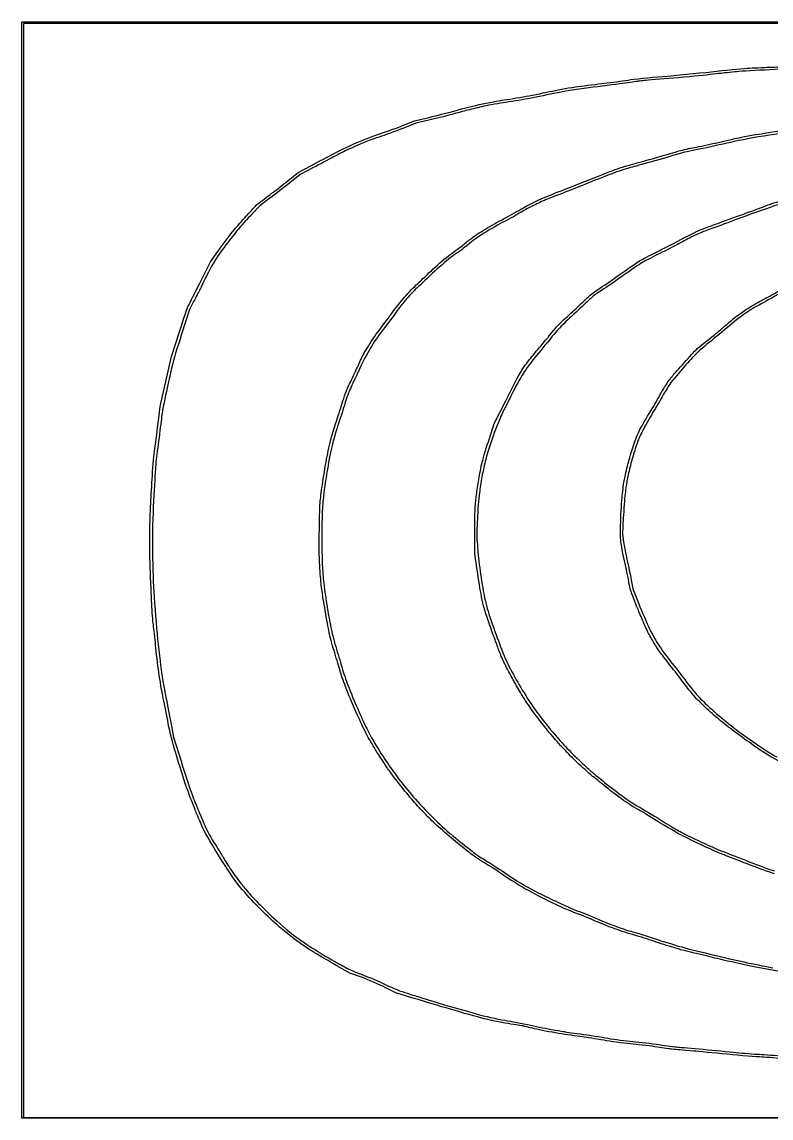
# Model space of a CAD drawing. Header units: millimetres. Extents: x 2 to 499, y 1 to 498.
# Drawn here: x 1.8 to 171.4, y 0.5 to 248.9 of the extents above; entities that cross this region are included whole.
import ezdxf

# ---------------------------------------------------------------- set-up
doc = ezdxf.new("R2010")
doc.units = ezdxf.units.MM
doc.layers.add('Calque_1', color=7, linetype='CONTINUOUS')

msp = doc.modelspace()

# ---------------------------------------------------------------- linework, layer by layer
at = {"layer": 'Calque_1', "color": 7}
for points in [[(1.796691, 124.69065), (1.796691, 248.87374), (250.50378, 248.87374), (499.21088, 248.87374), (499.21088, 124.69065), (499.21088, 0.50756), (250.50378, 0.50756), (1.796691, 0.50756)], [(499.05032, 124.60995), (499.05032, 248.55076), (250.58406, 248.55076), (2.11781, 248.55076), (2.11781, 124.6099), (2.11781, 0.66906), (250.58406, 0.66906), (499.05032, 0.66906)]]:
    msp.add_lwpolyline(points, close=True, dxfattribs=at)
for points in [[(93.885122, 226.58205), (91.002459, 225.90561), (88.02469, 224.72926)], [(88.17785, 225.45399), (90.666527, 226.45902), (93.958003, 227.24801)], [(62.086886, 212.94086), (64.334723, 214.73881), (67.385359, 216.36414)], [(67.686837, 215.81575), (64.777132, 214.27909), (62.468644, 212.42804)], [(57.937689, 208.94413), (55.715226, 207.31129), (53.819796, 205.28258)], [(41.991793, 189.53049), (44.477704, 194.53358), (46.137385, 196.87584)], [(40.66031, 185.49001), (39.725657, 183.71333), (37.947523, 178.14238)], [(32.621424, 157.87614), (33.090364, 161.75182), (34.373172, 167.40385), (35.655981, 173.05587), (37.447406, 178.62716)], [(107.62353, 154.48491), (108.74313, 157.87611), (111.3205, 163.04369)], [(137.93988, 136.39835), (137.75181, 132.84565), (138.01547, 131.0693)], [(104.85986, 124.69065), (104.33339, 128.3241), (104.32329, 132.92646)], [(139.80922, 122.0451), (140.07736, 120.44928), (141.42977, 117.03902)], [(35.516302, 90.13261), (36.138561, 86.82213), (37.812695, 81.41233)], [(78.865385, 32.33653), (76.055589, 33.36577), (73.109926, 35.02256)], [(89.840254, 27.85789), (86.445024, 28.90355), (84.060102, 30.10542)]]:
    msp.add_lwpolyline(points, dxfattribs=at)
for points in [[(165.96907, 238.37281), (167.29369, 238.45411), (169.56962, 238.56231), (171.0267, 238.61348)], [(171.0267, 238.61348), (172.48378, 238.66468), (174.29007, 238.74464), (175.0407, 238.7912)], [(139.03436, 235.70406), (140.42565, 235.91862), (143.94828, 236.28493), (146.86244, 236.51804)], [(148.22719, 236.04153), (145.4455, 235.82152), (142.80829, 235.60301), (142.36676, 235.55596)], [(146.86244, 236.51804), (149.7766, 236.75114), (154.72587, 237.23063), (157.8608, 237.58353)], [(156.81715, 236.84439), (154.87436, 236.62284), (151.00888, 236.26156), (148.22719, 236.04153)], [(161.07198, 237.32581), (160.67459, 237.28261), (158.75992, 237.06593), (156.81715, 236.84439)], [(157.8608, 237.58353), (160.99572, 237.93647), (164.64445, 238.29164), (165.96907, 238.37281)], [(163.15926, 237.5648), (162.40864, 237.4766), (161.46936, 237.36906), (161.07198, 237.32581)], [(169.90277, 237.9697), (166.94445, 237.83519), (163.90987, 237.65299), (163.15926, 237.5648)], [(177.44908, 238.37154), (176.25692, 238.28504), (172.86108, 238.10421), (169.90277, 237.9697)], [(121.89541, 233.2153), (123.44079, 233.55681), (126.07798, 234.0191), (127.75583, 234.24266)], [(130.16421, 233.93264), (127.18445, 233.5684), (124.29399, 233.10325), (122.13623, 232.64077)], [(127.75583, 234.24266), (129.43368, 234.46622), (132.08858, 234.7987), (133.65561, 234.98153)], [(137.7908, 234.91759), (136.15711, 234.68892), (132.72514, 234.2457), (130.16421, 233.93264)], [(133.65561, 234.98153), (135.22263, 235.16435), (137.64308, 235.48949), (139.03436, 235.70406)], [(141.16256, 235.40189), (140.94179, 235.36409), (139.4245, 235.14624), (137.7908, 234.91759)], [(142.36676, 235.55596), (141.92522, 235.50886), (141.38333, 235.43962), (141.16256, 235.40189)], [(104.55495, 229.95679), (106.45357, 230.40636), (109.09076, 230.92691), (110.41538, 231.11357)], [(110.41538, 231.11357), (111.74, 231.30021), (114.23269, 231.70976), (115.95469, 232.02364)], [(116.19552, 231.44407), (114.78259, 231.18338), (112.32603, 230.77588), (110.73649, 230.53854)], [(115.95469, 232.02364), (117.6767, 232.33756), (120.35002, 232.87379), (121.89541, 233.2153)], [(122.13623, 232.64077), (120.28177, 232.24327), (117.60845, 231.70476), (116.19552, 231.44407)], [(93.958003, 227.24801), (95.768305, 227.68195), (98.068757, 228.25584), (99.0701, 228.52333)], [(102.3071, 228.77056), (101.37986, 228.53489), (99.754192, 228.09825), (98.694502, 227.80026)], [(99.0701, 228.52333), (100.07144, 228.79082), (100.93847, 229.03886), (100.99682, 229.07452)], [(100.99682, 229.07452), (101.05522, 229.11022), (102.65633, 229.50721), (104.55495, 229.95679)], [(105.91969, 229.65303), (104.86, 229.40334), (103.23433, 229.00623), (102.3071, 228.77056)], [(110.73649, 230.53854), (109.14695, 230.3012), (106.97939, 229.90272), (105.91969, 229.65303)], [(98.694502, 227.80026), (97.634812, 227.50228), (95.470592, 226.95408), (93.885122, 226.58205)], [(88.02469, 224.72926), (86.386918, 224.08228), (83.963143, 223.2076), (82.638525, 222.78558)], [(82.799098, 223.50765), (84.38864, 224.02538), (86.809078, 224.90122), (88.17785, 225.45399)], [(163.64094, 222.53521), (164.74479, 222.80061), (167.38198, 223.27709), (169.50137, 223.59408)], [(169.50137, 223.59408), (171.62076, 223.91107), (174.98048, 224.4296), (176.9674, 224.7464)], [(180.33961, 224.66135), (178.17606, 224.30554), (173.98545, 223.65071), (171.02714, 223.2062)], [(72.357638, 219.00116), (73.414541, 219.55757), (75.545972, 220.58737), (77.094151, 221.28958)], [(77.094151, 221.28958), (78.642329, 221.9918), (81.209557, 222.98993), (82.799098, 223.50765)], [(82.638525, 222.78558), (81.313907, 222.36353), (78.857343, 221.39941), (77.179493, 220.64307)], [(154.08763, 220.44707), (155.14733, 220.64239), (157.27877, 221.08357), (158.82415, 221.42746)], [(162.19635, 221.57395), (160.29773, 221.12073), (157.11865, 220.42785), (155.13172, 220.0342)], [(158.82415, 221.42746), (160.36954, 221.77133), (162.5371, 222.26984), (163.64094, 222.53521)], [(171.02714, 223.2062), (167.54144, 222.68245), (164.43343, 222.10796), (162.19635, 221.57395)], [(67.385359, 216.36414), (69.063209, 217.25807), (71.300734, 218.44472), (72.357638, 219.00116)], [(73.968298, 219.15063), (73.879988, 219.08603), (73.085219, 218.65512), (72.202139, 218.19288)], [(77.179493, 220.64307), (75.501644, 219.88674), (74.056605, 219.21513), (73.968298, 219.15063)], [(145.89909, 218.27653), (147.57693, 218.77149), (149.67224, 219.38243), (150.55532, 219.63419)], [(150.79661, 219.07483), (150.39921, 218.94082), (148.34003, 218.32811), (146.22064, 217.71323)], [(150.55532, 219.63419), (151.4384, 219.88594), (153.02794, 220.25173), (154.08763, 220.44707)], [(155.13172, 220.0342), (153.14479, 219.64055), (151.19399, 219.20884), (150.79661, 219.07483)], [(72.202139, 218.19288), (71.31906, 217.73063), (69.287175, 216.66093), (67.686837, 215.81575)], [(136.14097, 215.43905), (137.35747, 215.87592), (139.3643, 216.49058), (140.60062, 216.80497)], [(140.42861, 216.10619), (139.36237, 215.83716), (137.48382, 215.25989), (136.25405, 214.82333)], [(146.22064, 217.71323), (144.10126, 217.09836), (141.49484, 216.3752), (140.42861, 216.10619)], [(140.60062, 216.80497), (141.83692, 217.11936), (144.22124, 217.78157), (145.89909, 218.27653)], [(129.3796, 212.7931), (131.88185, 213.81151), (134.92447, 215.00216), (136.14097, 215.43905)], [(136.25405, 214.82333), (135.02428, 214.38675), (132.57306, 213.43394), (130.80691, 212.70594)], [(62.468644, 212.42804), (61.198976, 211.40997), (59.160046, 209.8422), (57.937689, 208.94413)], [(58.715131, 210.30535), (59.333286, 210.76601), (60.850576, 211.95199), (62.086886, 212.94086)], [(123.00145, 210.27691), (124.00717, 210.64244), (126.87733, 211.77472), (129.3796, 212.7931)], [(130.80691, 212.70594), (129.04075, 211.97796), (126.76482, 211.05762), (125.74928, 210.66073)], [(55.892036, 208.18792), (56.473352, 208.62028), (57.093477, 209.08513), (57.270093, 209.22092)], [(57.270093, 209.22092), (57.446709, 209.35671), (58.096976, 209.8447), (58.715131, 210.30535)], [(120.53109, 208.63034), (120.08955, 208.44793), (118.93352, 207.92008), (117.96213, 207.45736)], [(118.85374, 208.56181), (120.12927, 209.13961), (121.99574, 209.9114), (123.00145, 210.27691)], [(122.61836, 209.45057), (121.9119, 209.18187), (120.97263, 208.81276), (120.53109, 208.63034)], [(125.74928, 210.66073), (124.73374, 210.26385), (123.32483, 209.71928), (122.61836, 209.45057)], [(52.55257, 204.84791), (53.313631, 205.65871), (54.138543, 206.56501), (54.385709, 206.86193)], [(54.385709, 206.86193), (54.632873, 207.15886), (55.310721, 207.75556), (55.892036, 208.18792)], [(110.49566, 204.06606), (111.33458, 204.49104), (113.03654, 205.44007), (114.27779, 206.17502)], [(114.27779, 206.17502), (115.51903, 206.90995), (117.57821, 207.98402), (118.85374, 208.56181)], [(117.96213, 207.45736), (116.99074, 206.99464), (115.54147, 206.2147), (114.74152, 205.72415)], [(166.20944, 205.73287), (168.37298, 206.53375), (170.53901, 207.33895), (171.02281, 207.52218)], [(174.2682, 207.86073), (173.05918, 207.52271), (169.68568, 206.36072), (166.77152, 205.27852)], [(171.02281, 207.52218), (171.50663, 207.70541), (172.87941, 208.11514), (174.07345, 208.43269)], [(49.482944, 201.29592), (50.410177, 202.43872), (51.791508, 204.03711), (52.55257, 204.84791)], [(53.819796, 205.28258), (52.777312, 204.16678), (51.739187, 203.03586), (51.512856, 202.76941)], [(106.7225, 201.9287), (107.95881, 202.67926), (109.65673, 203.64109), (110.49566, 204.06606)], [(114.74152, 205.72415), (113.94157, 205.23362), (112.27977, 204.3017), (111.04864, 203.65321)], [(166.77152, 205.27852), (163.85736, 204.1963), (160.67828, 203.0329), (159.70689, 202.69316)], [(159.86733, 203.41746), (161.19195, 203.89003), (164.0459, 204.93197), (166.20944, 205.73287)], [(46.137385, 196.87584), (47.05021, 198.1641), (48.555711, 200.15312), (49.482944, 201.29592)], [(51.512856, 202.76941), (51.286522, 202.50295), (50.394003, 201.41236), (49.529478, 200.34586)], [(106.80323, 201.26122), (105.69938, 200.59409), (104.07371, 199.46411), (103.19063, 198.75015)], [(103.62028, 199.89034), (104.09019, 200.26087), (105.48619, 201.17813), (106.7225, 201.9287)], [(111.04864, 203.65321), (109.81751, 203.00472), (107.90708, 201.92834), (106.80323, 201.26122)], [(151.51823, 199.85503), (152.93115, 200.61223), (154.84582, 201.53022), (155.77306, 201.895)], [(156.41542, 201.48848), (155.57649, 201.16563), (154.16758, 200.53253), (153.2845, 200.08158)], [(155.77306, 201.895), (156.70028, 202.2598), (158.54272, 202.94489), (159.86733, 203.41746)], [(159.70689, 202.69316), (158.73551, 202.35343), (157.25433, 201.81131), (156.41542, 201.48848)], [(49.529478, 200.34586), (48.664952, 199.27936), (47.27442, 197.42631), (46.439408, 196.22795)], [(103.19063, 198.75015), (102.30755, 198.03618), (101.54891, 197.41305), (101.50475, 197.3654)], [(101.69356, 198.36985), (102.28335, 198.83559), (103.15037, 199.51981), (103.62028, 199.89034)], [(146.05919, 197.03831), (147.64873, 197.83028), (150.1053, 199.0978), (151.51823, 199.85503)], [(153.2845, 200.08158), (152.40142, 199.63062), (151.02864, 198.90302), (150.23387, 198.46469)], [(46.439408, 196.22795), (45.496892, 194.87533), (44.472514, 193.13062), (43.737921, 191.62683)], [(98.774788, 196.19653), (99.790327, 196.92609), (101.10378, 197.90409), (101.69356, 198.36985)], [(101.15682, 197.1173), (101.00962, 197.0285), (100.14259, 196.41627), (99.230109, 195.75684)], [(101.50475, 197.3654), (101.46065, 197.3176), (101.30403, 197.20612), (101.15682, 197.1173)], [(142.05372, 194.98519), (142.66718, 195.32242), (144.46965, 196.24633), (146.05919, 197.03831)], [(146.21986, 196.4113), (144.80693, 195.72026), (143.05892, 194.81614), (142.33537, 194.40214)], [(150.23387, 198.46469), (149.43909, 198.02637), (147.63278, 197.10233), (146.21986, 196.4113)], [(94.921012, 192.92545), (96.025045, 193.99497), (97.759249, 195.46696), (98.774788, 196.19653)], [(99.230109, 195.75684), (98.317615, 195.0974), (96.53237, 193.57136), (95.2629, 192.36562)], [(137.68067, 192.03051), (139.47237, 193.31836), (141.44025, 194.64796), (142.05372, 194.98519)], [(142.33537, 194.40214), (141.61183, 193.98814), (139.63739, 192.64931), (137.94772, 191.42697)], [(43.737921, 191.62683), (43.087117, 190.29457), (42.338713, 188.76853), (42.074802, 188.23563)], [(91.417605, 189.60821), (92.240446, 190.36316), (93.816981, 191.85591), (94.921012, 192.92545)], [(95.2629, 192.36562), (93.993417, 191.15989), (92.640559, 189.88271), (92.256546, 189.52744)], [(132.78184, 188.63928), (133.68447, 189.21659), (135.88896, 190.74264), (137.68067, 192.03051)], [(137.94772, 191.42697), (136.25806, 190.20462), (134.75795, 189.13186), (134.61417, 189.04304)], [(39.372356, 184.36293), (39.445796, 184.45353), (40.624541, 186.77881), (41.991793, 189.53049)], [(88.433541, 186.53813), (89.251934, 187.47172), (90.594762, 188.85326), (91.417605, 189.60821)], [(92.256546, 189.52744), (91.872532, 189.17217), (91.302859, 188.64687), (90.990603, 188.36015)], [(134.61417, 189.04304), (134.47038, 188.95424), (133.73919, 188.49243), (132.98932, 188.01684)], [(42.074802, 188.23563), (41.81089, 187.70271), (41.174369, 186.4672), (40.66031, 185.49001)], [(85.453889, 182.7432), (86.274304, 183.89683), (87.615147, 185.60455), (88.433541, 186.53813)], [(90.990603, 188.36015), (90.678347, 188.07339), (89.765491, 187.09237), (88.962034, 186.18008)], [(127.69177, 184.38217), (128.61478, 185.2581), (129.76837, 186.33811), (130.25531, 186.78219)], [(131.13574, 186.70599), (130.86613, 186.46062), (129.90473, 185.57804), (128.99928, 184.74469)], [(130.25531, 186.78219), (130.74225, 187.22629), (131.87918, 188.06197), (132.78184, 188.63928)], [(132.98932, 188.01684), (132.23945, 187.54123), (131.40532, 186.95136), (131.13574, 186.70599)], [(168.37745, 185.28832), (169.43715, 185.86672), (170.77381, 186.59411), (171.34781, 186.90474)], [(174.23796, 187.83951), (172.60426, 186.88732), (170.40058, 185.65295), (169.34089, 185.09647)], [(171.34781, 186.90474), (171.92181, 187.21535), (173.07784, 187.87551), (173.91676, 188.37177)], [(37.447406, 178.62716), (38.432689, 181.69136), (39.298917, 184.27245), (39.372356, 184.36293)], [(88.962034, 186.18008), (88.158578, 185.26778), (86.880732, 183.64932), (86.122377, 182.58351)], [(124.48269, 181.41871), (125.32468, 182.17268), (126.76877, 183.50625), (127.69177, 184.38217)], [(128.99928, 184.74469), (128.09382, 183.91135), (126.45332, 182.39382), (125.3537, 181.37243)], [(165.0057, 183.22359), (165.80047, 183.78078), (167.31776, 184.7099), (168.37745, 185.28832)], [(169.34089, 185.09647), (168.28119, 184.53999), (166.72777, 183.62738), (165.88885, 183.06844)], [(82.571352, 178.86936), (83.336332, 179.84635), (84.633474, 181.58958), (85.453889, 182.7432)], [(86.122377, 182.58351), (85.364023, 181.51771), (84.086213, 179.80998), (83.2828, 178.78858)], [(125.3537, 181.37243), (124.25409, 180.35102), (122.68286, 178.6701), (121.86207, 177.63704)], [(122.13924, 178.97414), (122.58616, 179.56468), (123.64071, 180.66473), (124.48269, 181.41871)], [(165.88885, 183.06844), (165.04992, 182.50949), (163.31588, 181.15771), (162.03542, 180.06448)], [(162.1959, 181.0573), (162.94652, 181.69157), (164.21093, 182.6664), (165.0057, 183.22359)], [(79.948959, 174.98052), (80.626294, 176.14239), (81.806372, 177.89237), (82.571352, 178.86936)], [(121.0087, 177.51474), (121.18358, 177.72687), (121.69233, 178.38359), (122.13924, 178.97414)], [(162.03542, 180.06448), (160.75495, 178.97124), (158.65964, 177.24791), (157.37918, 176.23488)], [(157.53967, 177.17242), (158.82014, 178.17826), (160.08455, 179.20436), (160.34946, 179.45264)], [(160.34946, 179.45264), (160.6144, 179.70092), (161.44529, 180.42303), (162.1959, 181.0573)], [(37.947523, 178.14238), (36.96955, 175.07836), (36.026054, 171.95033), (35.850863, 171.19123)], [(83.2828, 178.78858), (82.479385, 177.76718), (81.288346, 176.02312), (80.636046, 174.91291)], [(121.86207, 177.63704), (121.04129, 176.60397), (119.46498, 174.67825), (118.35917, 173.35765)], [(119.24279, 175.41542), (120.03917, 176.35791), (120.83382, 177.30261), (121.0087, 177.51474)], [(154.51394, 174.68419), (154.89762, 175.04689), (156.25921, 176.16658), (157.53967, 177.17242)], [(80.636046, 174.91291), (79.983748, 173.80269), (78.929195, 171.76796), (78.292598, 170.39129)], [(78.566711, 172.47749), (78.649611, 172.69229), (79.271623, 173.81865), (79.948959, 174.98052)], [(116.7446, 172.40989), (117.32224, 173.12044), (118.44643, 174.47292), (119.24279, 175.41542)], [(151.76638, 171.68321), (152.89385, 172.97106), (154.13026, 174.32151), (154.51394, 174.68419)], [(157.37918, 176.23488), (156.09871, 175.22186), (154.50917, 173.79536), (153.84687, 173.0649)], [(77.655748, 170.47207), (78.073878, 171.36024), (78.483812, 172.26268), (78.566711, 172.47749)], [(114.79611, 169.66463), (115.29014, 170.46399), (116.16696, 171.69936), (116.7446, 172.40989)], [(118.35917, 173.35765), (117.25335, 172.03705), (115.85878, 170.17065), (115.26012, 169.21011)], [(149.18666, 168.77645), (149.47802, 169.0873), (150.6389, 170.39536), (151.76638, 171.68321)], [(153.84687, 173.0649), (153.18455, 172.33447), (151.84418, 170.83454), (150.86825, 169.73177)], [(35.4546, 169.41487), (35.41184, 169.19699), (34.982067, 167.27468), (34.499538, 165.14306)], [(35.850863, 171.19123), (35.675675, 170.43211), (35.497356, 169.63274), (35.4546, 169.41487)], [(75.94414, 166.83862), (76.467395, 167.94883), (77.237619, 169.58389), (77.655748, 170.47207)], [(78.292598, 170.39129), (77.656001, 169.01461), (76.768493, 167.10508), (76.320358, 166.14788)], [(111.3205, 163.04369), (112.73805, 165.88585), (114.30208, 168.86527), (114.79611, 169.66463)], [(115.26012, 169.21011), (114.66147, 168.24957), (113.52031, 166.1438), (112.72422, 164.53062)], [(150.86825, 169.73177), (149.89232, 168.629), (148.73123, 167.18169), (148.28805, 166.51557)], [(74.294079, 162.47849), (74.678357, 163.76633), (75.420884, 165.72839), (75.94414, 166.83862)], [(146.27377, 164.36018), (146.53526, 164.87956), (147.17843, 165.95851), (147.70304, 166.75787)], [(148.28805, 166.51557), (147.84488, 165.84943), (147.1412, 164.67012), (146.72431, 163.89486)], [(147.70304, 166.75787), (148.22767, 167.55724), (148.89529, 168.46559), (149.18666, 168.77645)], [(34.499538, 165.14306), (34.00698, 162.96714), (33.505355, 160.24045), (33.355767, 158.92583)], [(76.320358, 166.14788), (75.872221, 165.19067), (75.245077, 163.51929), (74.926705, 162.4337)], [(112.72422, 164.53062), (111.92813, 162.91745), (111.22217, 161.52328), (111.15541, 161.43248)], [(144.14179, 160.72674), (145.05291, 162.20577), (146.0123, 163.84081), (146.27377, 164.36018)], [(72.92133, 158.19909), (73.292065, 159.2649), (73.909802, 161.19063), (74.294079, 162.47849)], [(74.926705, 162.4337), (74.608332, 161.34809), (73.950923, 159.29718), (73.465797, 157.87609)], [(146.72431, 163.89486), (146.30744, 163.1196), (145.34777, 161.48659), (144.59172, 160.26596)], [(110.05247, 159.08729), (109.51263, 157.88825), (108.56546, 155.36686), (107.94765, 153.48416)], [(111.15541, 161.43248), (111.08871, 161.34168), (110.59233, 160.28632), (110.05247, 159.08729)], [(141.71955, 156.50348), (142.14067, 157.34725), (143.23068, 159.24771), (144.14179, 160.72674)], [(144.59172, 160.26596), (143.83568, 159.0453), (142.8722, 157.35419), (142.45067, 156.50794)], [(31.824975, 151.57817), (32.005105, 152.91043), (32.363507, 155.74453), (32.621424, 157.87614)], [(33.355767, 158.92583), (33.209224, 157.63797), (32.882252, 155.02189), (32.629164, 153.11233)], [(71.779373, 154.48491), (72.036715, 155.4619), (72.550596, 157.13328), (72.92133, 158.19909)], [(73.465797, 157.87609), (72.980671, 156.45501), (72.30561, 154.09326), (71.965661, 152.62779)], [(140.24654, 152.87004), (140.63558, 154.02467), (141.29842, 155.65971), (141.71955, 156.50348)], [(142.45067, 156.50794), (142.02914, 155.66169), (141.49807, 154.49694), (141.2705, 153.91962)], [(70.764813, 149.8018), (71.065479, 151.40051), (71.522031, 153.50792), (71.779373, 154.48491)], [(106.0162, 149.14604), (106.28446, 150.21725), (107.00776, 152.61973), (107.62353, 154.48491)], [(31.26661, 145.28021), (31.393581, 147.41182), (31.644844, 150.24591), (31.824975, 151.57817)], [(32.629164, 153.11233), (32.376076, 151.20274), (32.126244, 149.09534), (32.073983, 148.42922)], [(71.965661, 152.62779), (71.625713, 151.16229), (71.128252, 148.58255), (70.860193, 146.895)], [(107.94765, 153.48416), (107.32986, 151.60148), (106.791, 149.85742), (106.7502, 149.60849)], [(138.99362, 148.67139), (139.2937, 149.82602), (139.85752, 151.71541), (140.24654, 152.87004)], [(140.45707, 151.57807), (140.23724, 150.86754), (139.83795, 149.45048), (139.56978, 148.42908)], [(141.2705, 153.91962), (141.04295, 153.34231), (140.6769, 152.28862), (140.45707, 151.57807)], [(69.811822, 143.98828), (70.0353, 145.587), (70.464145, 148.20308), (70.764813, 149.8018)], [(105.21006, 145.18963), (105.38518, 146.29445), (105.74794, 148.07484), (106.0162, 149.14604)], [(106.7502, 149.60849), (106.7094, 149.35955), (106.52929, 148.57453), (106.34998, 147.86399)], [(32.073983, 148.42922), (32.021723, 147.76308), (31.835621, 144.71099), (31.660431, 141.64678)], [(70.860193, 146.895), (70.592134, 145.20748), (70.299056, 143.28174), (70.208909, 142.61562)], [(106.34998, 147.86399), (106.17066, 147.15345), (105.87578, 145.59106), (105.6947, 144.39202)], [(138.19831, 145.19943), (138.33564, 145.95438), (138.69353, 147.51676), (138.99362, 148.67139)], [(139.56978, 148.42908), (139.3016, 147.40767), (138.97156, 145.99064), (138.83636, 145.2801)], [(30.950618, 139.62818), (30.997448, 140.60517), (31.13964, 143.14858), (31.26661, 145.28021)], [(104.71957, 141.80822), (104.81427, 142.56316), (105.03495, 144.0848), (105.21006, 145.18963)], [(105.6947, 144.39202), (105.51361, 143.19298), (105.32085, 141.73961), (105.26634, 141.1623)], [(137.70576, 141.56598), (137.83932, 142.80943), (138.06097, 144.44447), (138.19831, 145.19943)], [(138.83636, 145.2801), (138.70117, 144.56956), (138.48647, 143.07984), (138.35925, 141.96963)], [(31.660431, 141.64678), (31.471516, 138.34251), (31.34057, 134.03846), (31.338623, 131.06942)], [(69.315447, 140.11261), (69.364977, 140.64551), (69.588344, 142.38957), (69.811822, 143.98828)], [(70.208909, 142.61562), (70.118759, 141.94948), (69.966073, 140.42343), (69.869599, 139.2244)], [(104.43055, 138.9822), (104.49495, 139.78156), (104.6249, 141.05326), (104.71957, 141.80822)], [(138.35925, 141.96963), (138.23203, 140.85941), (138.04331, 138.35233), (137.93988, 136.39835)], [(30.763014, 134.0569), (30.819374, 136.1441), (30.903794, 138.65119), (30.950618, 139.62818)], [(69.130085, 133.97612), (69.182505, 136.81829), (69.265919, 139.57971), (69.315447, 140.11261)], [(69.869599, 139.2244), (69.773129, 138.02536), (69.692556, 135.03273), (69.690553, 132.57412)], [(105.10299, 139.70891), (105.06769, 139.48688), (104.96386, 137.61212), (104.87231, 135.54279)], [(105.26634, 141.1623), (105.21184, 140.58497), (105.13831, 139.93096), (105.10299, 139.70891)], [(137.36184, 135.67062), (137.41744, 137.66962), (137.57219, 140.32254), (137.70576, 141.56598)], [(104.32329, 132.92646), (104.31829, 135.45776), (104.36629, 138.18284), (104.43055, 138.9822)], [(104.87231, 135.54279), (104.78081, 133.47346), (104.73592, 131.72941), (104.77261, 131.66711)], [(137.45784, 130.66453), (137.32101, 131.61689), (137.29168, 133.14684), (137.36184, 135.67062)], [(30.845634, 125.17513), (30.743837, 127.97288), (30.706658, 131.96968), (30.763014, 134.0569)], [(69.215895, 125.69481), (69.106006, 127.58404), (69.072265, 130.84076), (69.130085, 133.97612)], [(69.690553, 132.57412), (69.688553, 130.1155), (69.733753, 127.09974), (69.791014, 125.87243)], [(104.77261, 131.66711), (104.80931, 131.60481), (104.88689, 130.71816), (104.94492, 129.69676)], [(31.338623, 131.06942), (31.336823, 128.31608), (31.447487, 123.77426), (31.584544, 120.97651)], [(104.94492, 129.69676), (105.00292, 128.67536), (105.26609, 126.31363), (105.52967, 124.44845)], [(138.35139, 126.14403), (137.96832, 127.87597), (137.56622, 129.9102), (137.45784, 130.66453)], [(138.01547, 131.0693), (138.16048, 130.0923), (138.56306, 128.02124), (138.9101, 126.46693)], [(31.183435, 116.99658), (31.099435, 118.69703), (30.947432, 122.37737), (30.845634, 125.17513)], [(69.561435, 121.33468), (69.471005, 122.02019), (69.315508, 123.98224), (69.215895, 125.69481)], [(69.791014, 125.87243), (69.848254, 124.64512), (70.000952, 122.80526), (70.130317, 121.78387)], [(105.83729, 118.70707), (105.58926, 119.99965), (105.14941, 122.69225), (104.85986, 124.69065)], [(105.52967, 124.44845), (105.79324, 122.58327), (106.19663, 120.07849), (106.42607, 118.88225)], [(139.23215, 121.7839), (139.13076, 122.45002), (138.73447, 124.41208), (138.35139, 126.14403)], [(138.9101, 126.46693), (139.25713, 124.91261), (139.66173, 122.9228), (139.80922, 122.0451)], [(70.130317, 121.78387), (70.259684, 120.76246), (70.404235, 119.6361), (70.45154, 119.28083)], [(139.58628, 120.08829), (139.49288, 120.35474), (139.33349, 121.11777), (139.23215, 121.7839)], [(31.584544, 120.97651), (31.721605, 118.17875), (32.086558, 113.34628), (32.395552, 110.23767)], [(69.807019, 119.44234), (69.762379, 119.79762), (69.651869, 120.64917), (69.561435, 121.33468)], [(70.450157, 115.48592), (70.141068, 117.30668), (69.851656, 119.08707), (69.807019, 119.44234)], [(70.45154, 119.28083), (70.49885, 118.92556), (70.708111, 117.58037), (70.916571, 116.29152)], [(140.31776, 118.15045), (140.00888, 118.94981), (139.67971, 119.82184), (139.58628, 120.08829)], [(31.567633, 112.23272), (31.440317, 113.15239), (31.267428, 115.29613), (31.183435, 116.99658)], [(107.16635, 113.78173), (106.64789, 115.30224), (106.10357, 117.31945), (105.83729, 118.70707)], [(106.42607, 118.88225), (106.65552, 117.68601), (107.22345, 115.57862), (107.68813, 114.19914)], [(141.09583, 116.21262), (140.97674, 116.47906), (140.62664, 117.35109), (140.31776, 118.15045)], [(141.42977, 117.03902), (142.17359, 115.16337), (143.2803, 112.6114), (143.88913, 111.36795)], [(71.343346, 110.56059), (71.161181, 111.44876), (70.759246, 113.66516), (70.450157, 115.48592)], [(70.916571, 116.29152), (71.12503, 115.00269), (71.368404, 113.62197), (71.457399, 113.22328)], [(142.13411, 113.71876), (141.68212, 114.82393), (141.21489, 115.94616), (141.09583, 116.21262)], [(32.065223, 107.65385), (31.918866, 109.25258), (31.694951, 111.31306), (31.567633, 112.23272)], [(71.457399, 113.22328), (71.546389, 112.8246), (71.735936, 111.84438), (71.878602, 111.04502)], [(108.56198, 109.83389), (108.27733, 110.58884), (107.6493, 112.36537), (107.16635, 113.78173)], [(107.68813, 114.19914), (108.15281, 112.81967), (109.03745, 110.31031), (109.65399, 108.62278)], [(143.51906, 110.58467), (143.20933, 111.20326), (142.58611, 112.6136), (142.13411, 113.71876)], [(32.395552, 110.23767), (32.704545, 107.12905), (33.169495, 103.13226), (33.428776, 101.35591)], [(72.448681, 106.44268), (72.022911, 107.81934), (71.525512, 109.67241), (71.343346, 110.56059)], [(71.878602, 111.04502), (72.021268, 110.24565), (72.527831, 108.31993), (73.0043, 106.76562)], [(109.46721, 107.33085), (109.25398, 107.95258), (108.84663, 109.07894), (108.56198, 109.83389)], [(144.88382, 108.17352), (144.44293, 108.88106), (143.82879, 109.96608), (143.51906, 110.58467)], [(143.88913, 111.36795), (144.49795, 110.12451), (145.42907, 108.45312), (145.95829, 107.65375)], [(32.790702, 101.51738), (32.538047, 103.29372), (32.211582, 106.05515), (32.065223, 107.65385)], [(110.45616, 104.82781), (110.12546, 105.58276), (109.68043, 106.70914), (109.46721, 107.33085)], [(109.65399, 108.62278), (110.27054, 106.93525), (111.17811, 104.71884), (111.67085, 103.69745)], [(146.58731, 105.65558), (146.09128, 106.33289), (145.32471, 107.46596), (144.88382, 108.17352)], [(145.95829, 107.65375), (146.48752, 106.8544), (147.83057, 105.03767), (148.94286, 103.61659)], [(73.731006, 102.16329), (73.451498, 103.14029), (72.874452, 105.066), (72.448681, 106.44268)], [(73.0043, 106.76562), (73.480768, 105.21131), (74.064794, 103.24925), (74.302134, 102.40549)], [(111.87637, 101.92106), (111.42596, 102.76481), (110.78687, 104.07286), (110.45616, 104.82781)], [(149.33877, 102.08254), (148.32149, 103.37039), (147.08334, 104.97827), (146.58731, 105.65558)], [(75.043279, 98.28761), (74.601037, 99.44224), (74.010514, 101.18629), (73.731006, 102.16329)], [(74.302134, 102.40549), (74.539473, 101.56172), (75.14746, 99.78134), (75.653214, 98.44907)], [(111.67085, 103.69745), (112.16359, 102.67604), (113.22704, 100.67764), (114.03408, 99.25657)], [(113.14343, 99.57951), (112.89696, 100.0236), (112.32679, 101.07729), (111.87637, 101.92106)], [(148.94286, 103.61659), (150.05514, 102.19551), (151.48241, 100.34245), (152.11454, 99.4987)], [(152.33198, 98.20688), (151.70298, 99.05063), (150.35603, 100.79469), (149.33877, 102.08254)], [(33.8079, 95.62312), (33.501096, 97.0886), (33.043357, 99.74102), (32.790702, 101.51738)], [(33.428776, 101.35591), (33.688056, 99.57956), (34.123809, 97.07247), (34.397118, 95.78462)], [(114.68041, 96.90626), (114.08153, 97.93246), (113.38989, 99.13541), (113.14343, 99.57951)], [(152.11454, 99.4987), (152.74668, 98.65492), (153.72166, 97.43371), (154.28114, 96.78488)], [(76.856931, 93.84674), (76.301662, 95.13459), (75.485518, 97.13298), (75.043279, 98.28761)], [(75.653214, 98.44907), (76.158969, 97.11681), (77.13374, 94.75507), (77.819373, 93.20077)], [(114.03408, 99.25657), (114.84112, 97.83548), (116.10811, 95.76442), (116.84963, 94.6542)], [(117.02922, 93.27281), (116.33625, 94.24501), (115.27929, 95.88006), (114.68041, 96.90626)], [(154.85243, 95.209), (154.09518, 96.01406), (152.96098, 97.36309), (152.33198, 98.20688)], [(34.940013, 89.89035), (34.624155, 91.57788), (34.114704, 94.15763), (33.8079, 95.62312)], [(34.397118, 95.78462), (34.67043, 94.49676), (35.174061, 91.95335), (35.516302, 90.13261)], [(116.84963, 94.6542), (117.59114, 93.54397), (118.8313, 91.83626), (119.60555, 90.85927)], [(154.28114, 96.78488), (154.84063, 96.13607), (155.99264, 94.94902), (156.84116, 94.14701)], [(158.12878, 92.1043), (157.08403, 93.00682), (155.60966, 94.40393), (154.85243, 95.209)], [(78.996817, 89.16363), (78.375148, 90.45148), (77.412201, 92.55888), (76.856931, 93.84674)], [(77.819373, 93.20077), (78.505006, 91.64645), (79.419673, 89.66486), (79.851965, 88.79722)], [(119.56843, 89.89032), (118.86483, 90.77849), (117.72218, 92.30062), (117.02922, 93.27281)], [(156.84116, 94.14701), (157.68966, 93.34502), (159.04293, 92.14232), (159.84839, 91.47436)], [(161.79452, 89.08216), (160.82313, 89.84182), (159.17355, 91.20179), (158.12878, 92.1043)], [(36.626514, 83.18866), (35.897607, 85.56989), (35.316382, 87.87952), (34.940013, 89.89035)], [(122.26717, 86.6112), (121.48647, 87.52654), (120.27204, 89.00215), (119.56843, 89.89032)], [(119.60555, 90.85927), (120.37979, 89.88227), (121.16719, 88.90124), (121.35534, 88.6792)], [(159.84839, 91.47436), (160.65387, 90.80638), (161.52965, 90.08358), (161.79458, 89.86813)], [(161.79458, 89.86813), (162.0595, 89.65269), (163.1794, 88.79914), (164.28325, 87.9714)], [(80.774298, 85.77241), (80.418351, 86.34972), (79.618484, 87.87577), (78.996817, 89.16363)], [(79.851965, 88.79722), (80.284257, 87.92958), (81.117481, 86.40353), (81.703572, 85.406)], [(121.35534, 88.6792), (121.54347, 88.45715), (122.1546, 87.73046), (122.7134, 87.06433)], [(122.7134, 87.06433), (123.27221, 86.3982), (124.59914, 84.95398), (125.66215, 83.85495)], [(165.90466, 86.01688), (164.61546, 86.94313), (162.7659, 88.3225), (161.79452, 89.08216)], [(164.28325, 87.9714), (165.3871, 87.14364), (167.30471, 85.78337), (168.54461, 84.94857)], [(81.772583, 84.0768), (81.579474, 84.43207), (81.130247, 85.1951), (80.774298, 85.77241)], [(81.703572, 85.406), (82.289663, 84.40847), (83.351078, 82.7203), (84.062273, 81.65449)], [(125.23955, 83.31931), (124.38544, 84.21446), (123.04786, 85.69585), (122.26717, 86.6112)], [(170.07668, 83.16583), (169.07127, 83.80765), (167.19385, 85.09064), (165.90466, 86.01688)], [(168.54461, 84.94857), (169.78451, 84.1138), (170.94054, 83.34279), (171.11357, 83.23526)], [(38.368024, 77.53664), (38.02191, 78.64684), (37.23823, 81.19026), (36.626514, 83.18866)], [(83.264194, 81.73526), (82.636917, 82.66783), (81.965692, 83.72154), (81.772583, 84.0768)], [(128.79947, 79.89675), (127.69563, 80.88392), (126.09366, 82.42408), (125.23955, 83.31931)], [(125.66215, 83.85495), (126.72516, 82.75593), (128.28558, 81.22988), (129.12976, 80.46373)], [(176.16209, 79.83577), (173.82053, 81.02549), (171.0821, 82.52402), (170.07668, 83.16583)], [(171.11357, 83.23526), (171.28659, 83.12769), (172.00618, 82.7189), (172.71264, 82.32679)], [(37.812695, 81.41233), (38.73347, 78.43694), (39.899512, 74.91249), (40.403902, 73.58023)], [(84.484977, 79.8752), (84.440827, 79.9656), (83.89147, 80.80266), (83.264194, 81.73526)], [(84.062273, 81.65449), (84.773469, 80.58867), (85.989534, 78.86706), (86.764643, 77.82867)], [(86.079736, 77.69513), (85.246773, 78.80372), (84.529131, 79.78475), (84.484977, 79.8752)], [(130.86, 77.98076), (130.8305, 78.04736), (129.90332, 78.90956), (128.79947, 79.89675)], [(129.12976, 80.46373), (129.97395, 79.69759), (130.87709, 78.89011), (131.13676, 78.66932)], [(40.149514, 72.53055), (39.515807, 74.17368), (38.714138, 76.42641), (38.368024, 77.53664)], [(89.278409, 73.66093), (88.352101, 74.77114), (86.912699, 76.58653), (86.079736, 77.69513)], [(86.764643, 77.82867), (87.539751, 76.79029), (88.985514, 74.97629), (89.977448, 73.79757)], [(131.12759, 77.85958), (131.00988, 77.85958), (130.88942, 77.91408), (130.86, 77.98076)], [(131.39519, 77.72065), (131.36569, 77.79705), (131.24534, 77.85958), (131.12759, 77.85958)], [(131.13676, 78.66932), (131.39643, 78.44852), (132.55571, 77.50383), (133.71292, 76.56999)], [(133.21486, 76.15638), (132.24348, 76.94032), (131.42462, 77.64425), (131.39519, 77.72065)], [(137.08889, 73.16126), (135.92957, 74.02461), (134.18625, 75.37242), (133.21486, 76.15638)], [(133.71292, 76.56999), (134.87015, 75.63616), (136.74924, 74.19365), (137.88869, 73.36441)], [(41.533557, 69.0586), (41.406038, 69.32505), (40.783219, 70.88742), (40.149514, 72.53055)], [(40.403902, 73.58023), (40.908291, 72.24797), (41.455757, 70.86727), (41.620491, 70.51199)], [(91.777925, 70.78232), (91.329498, 71.25534), (90.204716, 72.5507), (89.278409, 73.66093)], [(89.977448, 73.79757), (90.969379, 72.61884), (92.866974, 70.5614), (94.194326, 69.22548)], [(140.45935, 70.89025), (139.76493, 71.27596), (138.24822, 72.29791), (137.08889, 73.16126)], [(137.88869, 73.36441), (139.02812, 72.53519), (140.50174, 71.5602), (141.16339, 71.19778)], [(41.620491, 70.51199), (41.785226, 70.15672), (42.332914, 68.85913), (42.837577, 67.62848)], [(93.48301, 69.00598), (92.993639, 69.50997), (92.226352, 70.30932), (91.777925, 70.78232)], [(142.00957, 70.02748), (141.85136, 70.11618), (141.15377, 70.50454), (140.45935, 70.89025)], [(141.16339, 71.19778), (141.82503, 70.83537), (143.84755, 69.62122), (145.65786, 68.49968)], [(145.73586, 67.72502), (143.84459, 68.90256), (142.16776, 69.93866), (142.00957, 70.02748)], [(42.548593, 66.71704), (42.117841, 67.73845), (41.661076, 68.79214), (41.533557, 69.0586)], [(42.837577, 67.62848), (43.454813, 66.12331), (44.252481, 64.59046), (45.274588, 62.94537)], [(96.132247, 66.47258), (95.164536, 67.36196), (93.97238, 68.50199), (93.48301, 69.00598)], [(94.194326, 69.22548), (95.521674, 67.88957), (97.474706, 66.06418), (98.534407, 65.16911)], [(145.65786, 68.49968), (147.46818, 67.37815), (149.27851, 66.2691), (149.68085, 66.03513)], [(151.47052, 64.39081), (150.20771, 65.04709), (147.62713, 66.54747), (145.73586, 67.72502)], [(46.299869, 60.08169), (44.210885, 63.44469), (43.09981, 65.41), (42.548593, 66.71704)], [(99.97899, 63.1558), (98.830988, 64.09065), (97.099957, 65.58321), (96.132247, 66.47258)], [(98.534407, 65.16911), (99.594097, 64.27401), (101.36427, 62.83421), (102.46812, 61.96952)], [(149.68085, 66.03513), (150.08316, 65.80118), (151.34758, 65.13934), (152.49064, 64.5644)], [(45.274588, 62.94537), (46.110279, 61.60032), (46.91133, 60.30366), (47.0547, 60.06389)], [(103.43103, 60.40154), (102.68041, 60.98155), (101.127, 62.22096), (99.97899, 63.1558)], [(156.81716, 61.83332), (155.13931, 62.58367), (152.73332, 63.73454), (151.47052, 64.39081)], [(152.49064, 64.5644), (153.63371, 63.98947), (155.71609, 62.99856), (157.1182, 62.36243)], [(157.1182, 62.36243), (158.52029, 61.72628), (160.32659, 60.96202), (161.13219, 60.66405)], [(50.927712, 53.21852), (49.889022, 54.52328), (48.157328, 57.09142), (46.299869, 60.08169)], [(47.0547, 60.06389), (47.198071, 59.82411), (47.821137, 58.81144), (48.439292, 57.81353)], [(102.46812, 61.96952), (103.57197, 61.10483), (104.60628, 60.28987), (104.7666, 60.1585)], [(106.64223, 58.23948), (105.62669, 58.84861), (104.18165, 59.82155), (103.43103, 60.40154)], [(104.7666, 60.1585), (104.92691, 60.02712), (105.86619, 59.4393), (106.85387, 58.85223)], [(160.75088, 60.12958), (160.26518, 60.31628), (158.49501, 61.08296), (156.81716, 61.83332)], [(165.96907, 58.10334), (163.58476, 59.03106), (161.23656, 59.94288), (160.75088, 60.12958)], [(161.13219, 60.66405), (161.93779, 60.36609), (164.33096, 59.43553), (166.45035, 58.59615)], [(48.439292, 57.81353), (49.057447, 56.81559), (49.984953, 55.44978), (50.500415, 54.77835)], [(109.67545, 56.31284), (109.02272, 56.76335), (107.65777, 57.63034), (106.64223, 58.23948)], [(106.85387, 58.85223), (107.84156, 58.26515), (109.73345, 57.04501), (111.05806, 56.1408)], [(172.15062, 55.84561), (171.13507, 56.15962), (168.35338, 57.1756), (165.96907, 58.10334)], [(166.45035, 58.59615), (168.56974, 57.75678), (171.13469, 56.81141), (172.15022, 56.49532)], [(50.500415, 54.77835), (51.015879, 54.10693), (51.485928, 53.52088), (51.544968, 53.47601)], [(111.2221, 55.25148), (111.02417, 55.3847), (110.32818, 55.86231), (109.67545, 56.31284)], [(111.05806, 56.1408), (112.38268, 55.2366), (114.28346, 54.0054), (115.28202, 53.40483)], [(113.80848, 53.59116), (112.5839, 54.3711), (111.42003, 55.11824), (111.2221, 55.25148)], [(54.768221, 48.89766), (53.568805, 50.12742), (51.840577, 52.07181), (50.927712, 53.21852)], [(51.544968, 53.47601), (51.604008, 53.43121), (51.867147, 53.10375), (52.129721, 52.74849)], [(52.129721, 52.74849), (52.392296, 52.39322), (53.403411, 51.23589), (54.376645, 50.17665)], [(119.72785, 50.34405), (117.69677, 51.35001), (115.03305, 52.8112), (113.80848, 53.59116)], [(115.28202, 53.40483), (116.28058, 52.80424), (118.87869, 51.44135), (121.05561, 50.37616)], [(54.376645, 50.17665), (55.349879, 49.11742), (57.418649, 47.08269), (58.97391, 45.65503)], [(124.54464, 48.01962), (123.92649, 48.29211), (121.75893, 49.3381), (119.72785, 50.34405)], [(121.05561, 50.37616), (123.23253, 49.31096), (126.1365, 48.0157), (127.50888, 47.49776)], [(59.116532, 44.68779), (57.924376, 45.77346), (55.967635, 47.6679), (54.768221, 48.89766)], [(127.59527, 46.80206), (126.53558, 47.19923), (125.1628, 47.74714), (124.54464, 48.01962)], [(127.50888, 47.49776), (128.88126, 46.97982), (130.76276, 46.21635), (131.69, 45.80116)], [(58.97391, 45.65503), (60.529174, 44.22739), (62.792594, 42.33261), (64.003737, 41.44443)], [(131.60927, 45.16082), (130.46126, 45.66633), (128.65497, 46.40489), (127.59527, 46.80206)], [(136.02466, 43.38505), (134.7442, 43.85621), (132.75727, 44.6553), (131.60927, 45.16082)], [(131.69, 45.80116), (132.61722, 45.38594), (134.49577, 44.62601), (135.86455, 44.1124)], [(63.531926, 41.01957), (62.295616, 41.95144), (60.308689, 43.60214), (59.116532, 44.68779)], [(135.86455, 44.1124), (137.23332, 43.5988), (138.91743, 43.01956), (139.60699, 42.8252)], [(140.47132, 41.94172), (139.30612, 42.26441), (137.30513, 42.91392), (136.02466, 43.38505)], [(139.60699, 42.8252), (140.29656, 42.63083), (140.98294, 42.44805), (141.1323, 42.41899)], [(141.1323, 42.41899), (141.28166, 42.38989), (142.99341, 41.83808), (144.93618, 41.19264)], [(67.972013, 38.00231), (66.766275, 38.72996), (64.768236, 40.0877), (63.531926, 41.01957)], [(64.003737, 41.44443), (65.214876, 40.55626), (67.370649, 39.12105), (68.794344, 38.25508)], [(144.88671, 40.57058), (143.62343, 41.00203), (141.6365, 41.61903), (140.47132, 41.94172)], [(149.35112, 39.12802), (148.15897, 39.49), (146.14998, 40.13915), (144.88671, 40.57058)], [(144.93618, 41.19264), (146.87895, 40.54721), (149.44389, 39.74845), (150.63605, 39.41763)], [(73.109926, 35.02256), (71.489811, 35.93381), (69.17775, 37.2747), (67.972013, 38.00231)], [(68.794344, 38.25508), (70.218035, 37.38911), (71.39923, 36.68058), (71.419219, 36.68058)], [(154.00737, 37.90238), (152.63859, 38.21451), (150.54328, 38.76603), (149.35112, 39.12802)], [(150.63605, 39.41763), (151.8282, 39.0868), (154.93503, 38.30012), (157.54012, 37.66945)], [(158.6636, 36.77358), (157.47144, 37.08232), (155.37613, 37.59027), (154.00737, 37.90238)], [(157.54012, 37.66945), (160.1452, 37.03878), (163.9916, 36.15574), (166.08768, 35.70718)], [(71.419219, 36.68058), (71.439209, 36.68058), (72.233718, 36.23625), (73.184795, 35.6932)], [(73.184795, 35.6932), (74.135871, 35.15014), (75.315377, 34.50241), (75.805918, 34.25381)], [(165.40711, 35.22823), (162.89033, 35.76945), (159.85575, 36.46486), (158.6636, 36.77358)], [(174.6393, 33.51984), (172.07837, 33.91825), (167.92388, 34.68703), (165.40711, 35.22823)], [(166.08768, 35.70718), (168.18376, 35.25861), (170.74869, 34.75233), (171.78755, 34.58211)], [(75.805918, 34.25381), (76.296461, 34.00519), (77.793873, 33.39449), (79.133501, 32.89668)], [(84.060102, 30.10542), (82.748396, 30.76647), (80.410773, 31.77047), (78.865385, 32.33653)], [(79.133501, 32.89668), (80.473128, 32.39886), (82.749063, 31.42025), (84.191134, 30.72199)], [(84.191134, 30.72199), (85.799013, 29.94344), (87.651404, 29.19457), (88.980635, 28.78573)], [(88.980635, 28.78573), (90.172793, 28.41904), (91.473326, 28.01247), (91.870712, 27.88223)], [(97.811436, 25.4557), (95.294668, 26.20181), (91.707631, 27.28278), (89.840254, 27.85789)], [(91.870712, 27.88223), (92.268097, 27.75198), (94.682545, 27.02403), (97.236148, 26.26454)], [(97.236148, 26.26454), (99.78976, 25.50505), (103.4746, 24.4546), (105.4247, 23.93022)], [(105.67887, 23.21839), (103.86856, 23.70282), (100.32821, 24.70962), (97.811436, 25.4557)], [(105.4247, 23.93022), (107.63223, 23.33659), (110.03073, 22.81618), (111.78013, 22.55128)], [(111.88366, 21.91088), (110.02562, 22.18302), (107.77809, 22.65663), (105.67887, 23.21839)], [(111.78013, 22.55128), (113.32551, 22.31725), (115.96271, 21.80799), (117.64056, 21.41961)], [(115.3357, 21.33686), (115.03941, 21.41776), (113.48599, 21.6762), (111.88366, 21.91088)], [(118.39511, 20.62383), (117.00873, 20.93497), (115.63199, 21.25583), (115.3357, 21.33686)], [(117.64056, 21.41961), (119.31841, 21.03121), (121.52209, 20.59294), (122.53763, 20.4457)], [(124.0147, 19.58146), (122.31031, 19.84362), (119.78149, 20.3127), (118.39511, 20.62383)], [(122.53763, 20.4457), (123.55317, 20.29846), (124.43295, 20.14762), (124.4927, 20.11052)], [(124.4927, 20.11052), (124.5525, 20.07342), (126.21424, 19.83149), (128.18557, 19.57292)], [(129.12059, 18.84062), (128.01675, 18.98591), (125.71909, 19.31928), (124.0147, 19.58146)], [(128.18557, 19.57292), (130.15691, 19.31433), (132.97542, 18.87826), (134.44896, 18.60389)], [(134.17822, 18.0305), (132.50037, 18.33078), (130.22444, 18.69533), (129.12059, 18.84062)], [(140.20947, 17.23812), (138.57014, 17.37365), (135.85607, 17.73021), (134.17822, 18.0305)], [(134.44896, 18.60389), (135.92248, 18.32952), (138.4513, 17.99604), (140.06855, 17.86284)], [(140.06855, 17.86284), (141.68579, 17.72962), (144.38178, 17.40962), (146.05963, 17.15169)], [(145.6685, 16.59595), (144.30536, 16.81362), (141.84879, 17.10259), (140.20947, 17.23812)], [(148.94972, 16.11071), (148.50818, 16.16001), (147.03164, 16.37827), (145.6685, 16.59595)], [(146.05963, 17.15169), (147.73748, 16.89378), (149.65216, 16.64003), (150.31448, 16.58781)], [(150.79617, 15.9381), (150.22216, 15.9838), (149.39126, 16.06144), (148.94972, 16.11071)], [(150.31448, 16.58781), (150.97678, 16.53571), (153.54173, 16.30977), (156.01435, 16.08597)], [(153.84681, 15.68418), (152.74295, 15.77818), (151.37017, 15.89237), (150.79617, 15.9381)], [(161.4734, 14.96685), (158.38262, 15.26746), (154.95065, 15.59025), (153.84681, 15.68418)], [(156.01435, 16.08597), (158.48697, 15.86215), (161.84668, 15.53915), (163.48038, 15.36817)], [(169.34082, 14.32266), (168.10451, 14.37626), (164.56417, 14.66624), (161.4734, 14.96685)], [(163.48038, 15.36817), (165.11407, 15.19719), (167.49838, 15.01228), (168.77885, 14.95723)], [(168.77885, 14.95723), (170.05931, 14.90223), (172.51587, 14.7182), (174.23788, 14.54836)], [(174.6393, 13.91685), (172.96145, 14.08634), (170.57713, 14.26896), (169.34082, 14.32266)]]:
    msp.add_open_spline(points, degree=3, dxfattribs=at)

doc.saveas('drawing.dxf')
